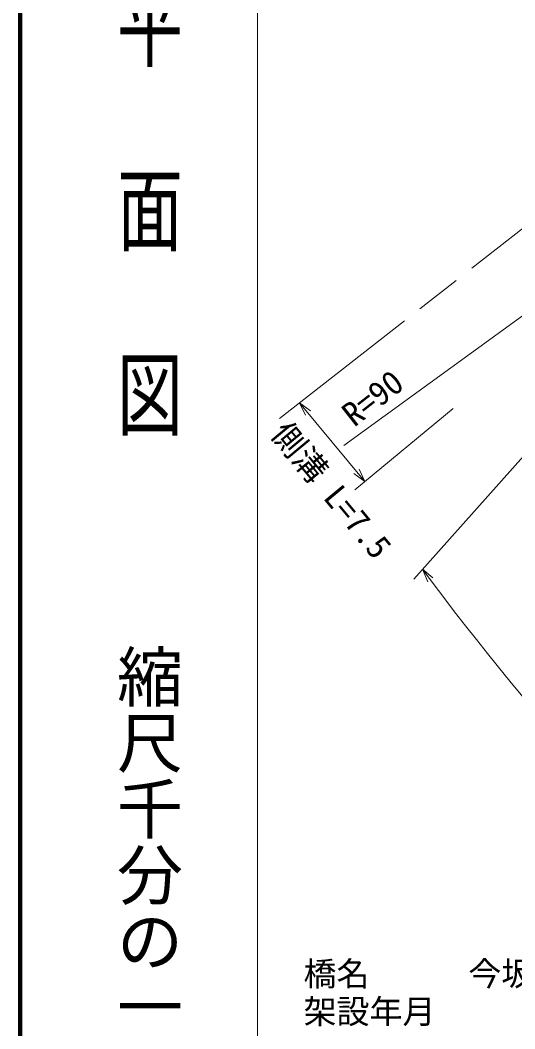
# Model space of a CAD drawing. Units: millimetres, scale not verified. Extents: x 40000 to 680000, y 20000 to 380000.
# Drawn here: x 40000 to 77505, y 261817 to 338270 of the extents above; entities that cross this region are included whole.
import ezdxf
from ezdxf.enums import TextEntityAlignment as Align

# ---------------------------------------------------------------- set-up
doc = ezdxf.new("R2010")
doc.units = ezdxf.units.MM
doc.header["$LTSCALE"] = 1000
doc.linetypes.add('CHAIN', pattern=[18.5, 12, -1.5, 3.5, -1.5])
for name, color, linetype, lineweight in [('M-BMK', 2, 'CHAIN', 13), ('M-BMK-SRVR', 3, 'Continuous', 13), ('M-STR-HTXT', 7, 'Continuous', 13), ('M-TTL', 2, 'Continuous', 140), ('M-TTL-BAND', 7, 'Continuous', 13)]:
    doc.layers.add(name, color=color, linetype=linetype, lineweight=lineweight)
doc.styles.add('@ＭＳ ゴシック', font='')
doc.styles.add('ＭＳ ゴシック', font='')
doc.styles.get('@ＭＳ ゴシック').set_extended_font_data('@MS Gothic')
doc.styles.get('ＭＳ ゴシック').set_extended_font_data('MS Gothic')

msp = doc.modelspace()

# ---------------------------------------------------------------- linework, layer by layer
at = {"layer": 'M-BMK'}
msp.add_line((59673, 308081), (80995, 324743), dxfattribs=at)
at = {"layer": 'M-BMK-SRVR'}
msp.add_line((85073, 320947), (64552, 306034), dxfattribs=at)
at = {"layer": 'M-STR-HTXT'}
for p, q in [((66136, 303301), (61189, 309265)), ((61189, 309265), (61635, 308336)), ((61189, 309265), (62020, 308655)), ((72818, 308844), (65366, 302663)), ((80201, 307524), (69839, 295909)), ((66136, 303301), (65305, 303911)), ((66136, 303301), (65690, 304231)), ((70505, 296655), (70898, 295702)), ((70505, 296655), (71300, 295999))]:
    msp.add_line(p, q, dxfattribs=at)
msp.add_arc((238315, 420756), 208714, 216.48416, 240.04317, dxfattribs=at)
at = {"layer": 'M-TTL'}
msp.add_line((40000, 380000), (40000, 20000), dxfattribs=at)
at = {"layer": 'M-TTL-BAND'}
msp.add_line((58000, 370000), (58000, 20000), dxfattribs=at)

# ---------------------------------------------------------------- texts
at = {"layer": 'M-BMK-SRVR', "style": 'ＭＳ ゴシック'}
msp.add_text('R=90', height=1833, rotation=38.105, dxfattribs=at).set_placement((64758, 308094), align=Align.MIDDLE_LEFT)
at = {"layer": 'M-STR-HTXT', "style": 'ＭＳ ゴシック'}
msp.add_text('側溝 L=7.5', height=1833, rotation=309.675, dxfattribs=at).set_placement((62470, 301719), align=Align.BOTTOM_CENTER)
for s, p in [('橋名\u3000\u3000\u3000今坂B橋', (61486, 264523)), ('架設年月\u3000\u3000', (61489, 261667))]:
    msp.add_text(s, height=1832, rotation=0.019, dxfattribs=at).set_placement(p, align=Align.BOTTOM_LEFT)
at = {"layer": 'M-TTL-BAND', "style": '@ＭＳ ゴシック', "width": 1.4}
msp.add_text('平  面  図', height=3666, rotation=270, dxfattribs=at).set_placement((49777, 306475), align=Align.MIDDLE_RIGHT)
at = {"layer": 'M-TTL-BAND', "style": '@ＭＳ ゴシック'}
msp.add_text('縮尺千分の一', height=3666, rotation=270, dxfattribs=at).set_placement((49777, 261030), align=Align.MIDDLE_RIGHT)

doc.saveas('drawing.dxf')
